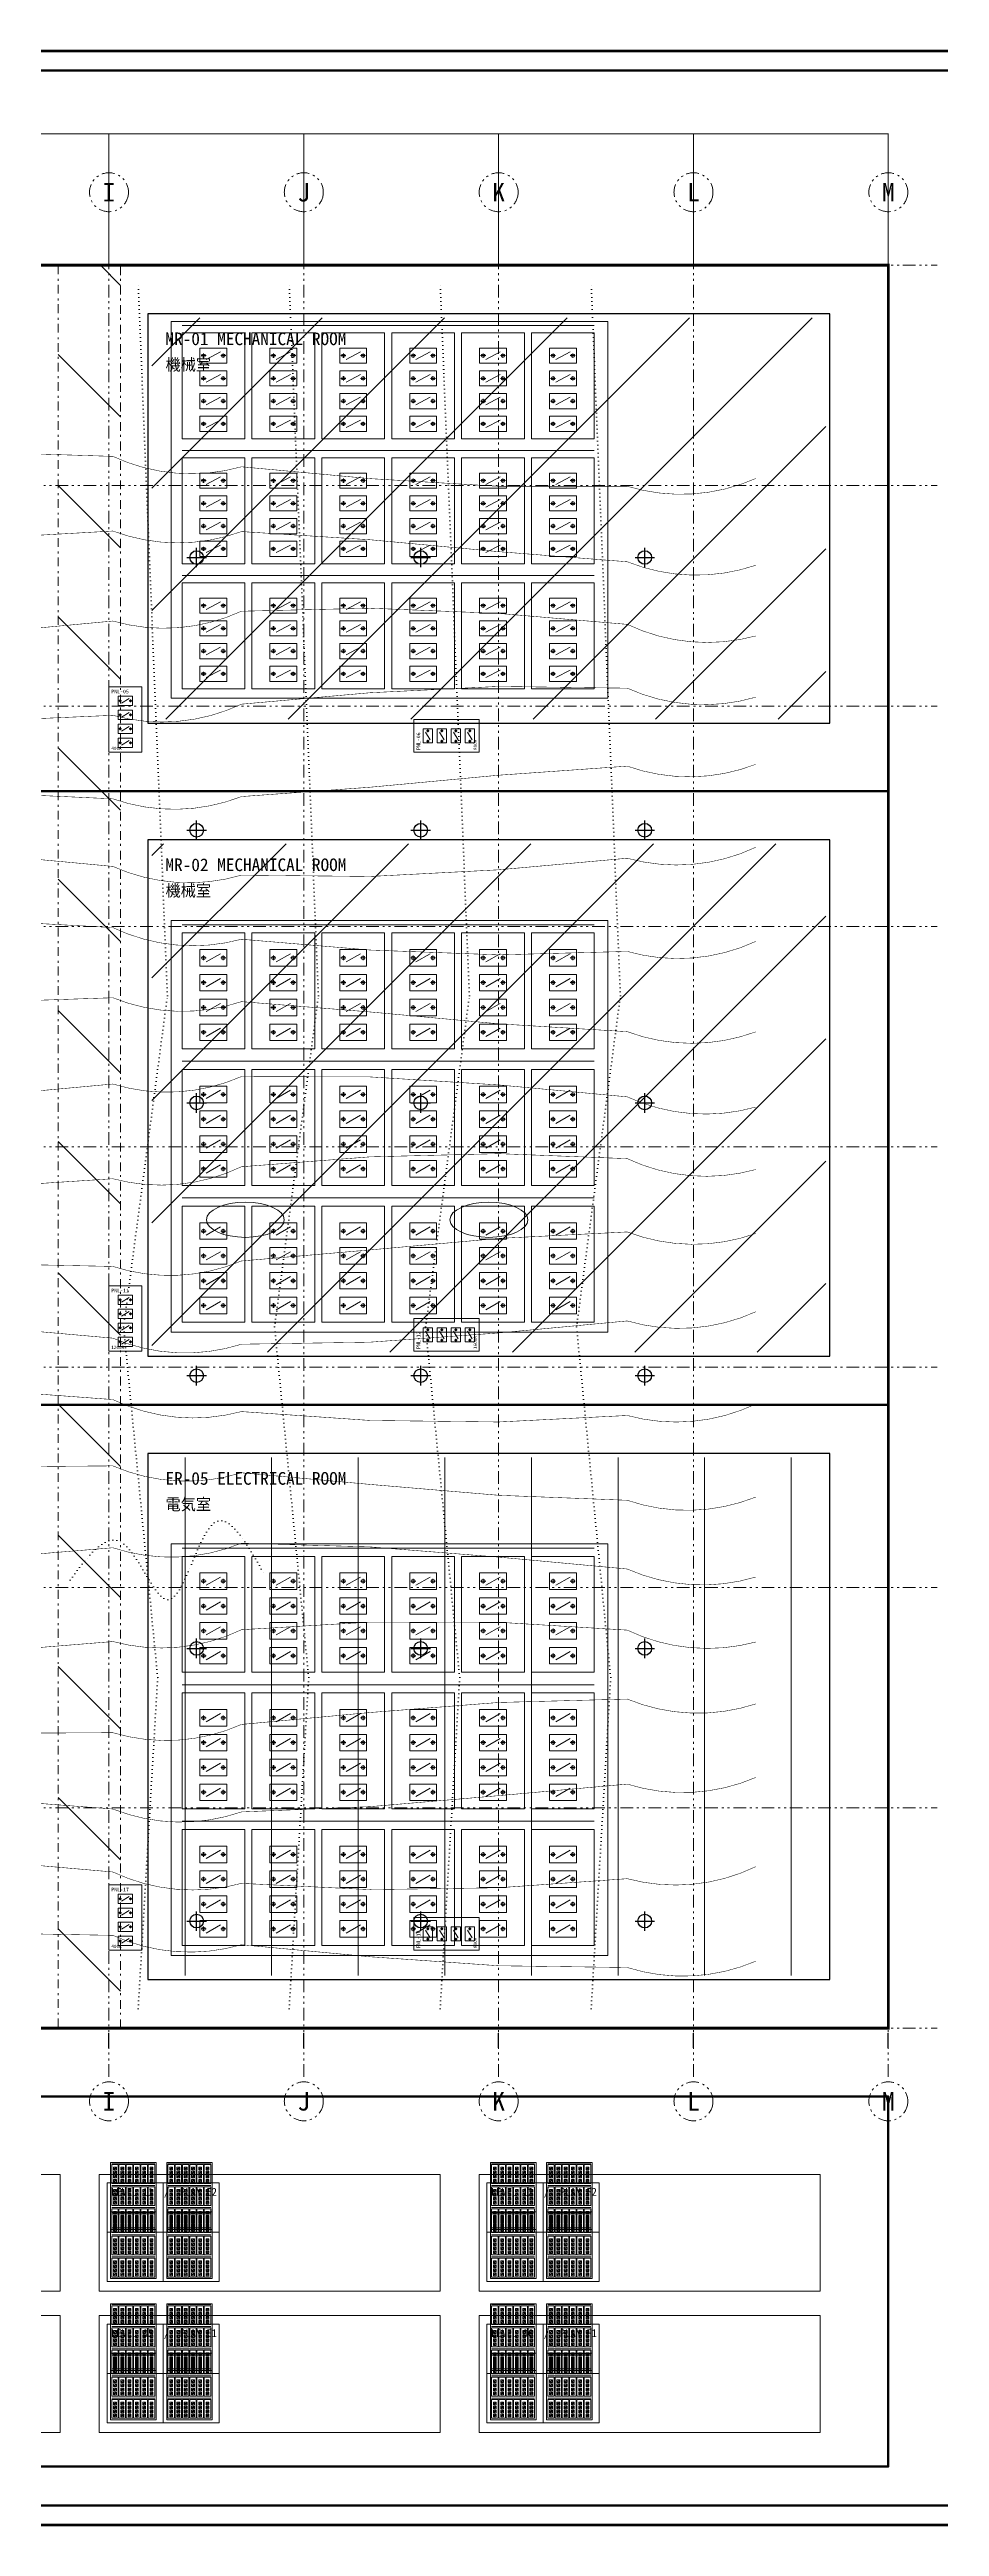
# Model space of a CAD drawing. Header units: millimetres. Extents: x -50 to 4172, y 28 to 2572.
# Drawn here: x 1639 to 2552, y 28 to 2572 of the extents above; entities that cross this region are included whole.
import ezdxf
from ezdxf.enums import TextEntityAlignment as Align

# ---------------------------------------------------------------- set-up
doc = ezdxf.new("R2010")
doc.units = ezdxf.units.MM
doc.header["$LTSCALE"] = 20
for name, pattern in [('DEMO_CENTER', [1.45, 0.65, -0.2, 0.1, -0.2, 0.1, -0.2]), ('DEMO_DASH', [1, 0.45, -0.25, 0.1, -0.2]), ('DEMO_DOT', [0.2, 0, -0.2])]:
    doc.linetypes.add(name, pattern=pattern)
for name, color, linetype, lineweight in [('BORDER', 7, 'Continuous', 50), ('CABLE', 4, 'DEMO_DASH', 13), ('DIMS', 4, 'Continuous', 13), ('EQUIP', 9, 'Continuous', 18), ('GRID', 8, 'DEMO_CENTER', 18), ('HATCH_ELEC', 150, 'Continuous', 9), ('HATCH_MECH', 8, 'Continuous', 9), ('LOCKED_STRUCT', 8, 'Continuous', 25), ('PANEL', 30, 'Continuous', 18), ('ROOMS', 150, 'Continuous', 25), ('SIGNAL', 3, 'DEMO_DOT', 13), ('STRUCT', 8, 'Continuous', 25), ('SYMBOLS', 2, 'Continuous', 18), ('TEXT', 7, 'Continuous', 13), ('TEXT_CJK', 2, 'Continuous', 13), ('THUMBNAILS', 4, 'Continuous', 13), ('WALLS', 7, 'Continuous', 35)]:
    doc.layers.add(name, color=color, linetype=linetype, lineweight=lineweight)
doc.styles.add('OpenSansCondensed-Light', font='OpenSansCondensed-Light.ttf')
doc.dimstyles.new('EZDXF', dxfattribs={"dimtxt": 0.25, "dimasz": 0.175, "dimexe": 0.375, "dimexo": 0.125, "dimgap": 0.1, "dimtad": 1, "dimlfac": 100, "dimzin": 12, "dimdsep": 46, "dimtxsty": 'OpenSansCondensed-Light', "dimblk": 'ARCHTICK', "dimcen": 2.5, "dimazin": 3, "dimtfac": 0.5, "dimtmove": 2, "dimatfit": 3, "dimfxl": 1, "dimarcsym": 0})

# ---------------------------------------------------------------- blocks, each defined once
blk = doc.blocks.new('TERM_MARK')
for p, q in [((-4, 0), (4, 0)), ((0, -4), (0, 4))]:
    blk.add_line(p, q)
blk.add_circle((0, 0), 3)
blk = doc.blocks.new('BREAKER_CELL')
blk.add_line((-8, -5), (8, 5))
blk.add_lwpolyline([(-15, -10), (15, -10), (15, 10), (-15, 10)], close=True)
at = {"xscale": 0.7, "yscale": 0.7}
for p in [(-11, 0), (11, 0)]:
    blk.add_blockref('TERM_MARK', p, dxfattribs=at)
blk = doc.blocks.new('PANEL_CUBICLE')
blk.add_lwpolyline([(0, 0), (70, 0), (70, 140), (0, 140)], close=True)
for p in [(35, 110), (35, 80), (35, 50), (35, 20)]:
    blk.add_blockref('BREAKER_CELL', p)
for tag, p, height in [('TAG', (5, 126), 8), ('RATING', (5, 5), 7)]:
    blk.add_attdef(tag, p, '', height=height)
blk = doc.blocks.new('EQUIPMENT_ROW')
blk.add_line((0, 150), (460, 150))
for p in [(0, 0), (78, 0), (156, 0), (234, 0), (312, 0), (390, 0)]:
    blk.add_blockref('PANEL_CUBICLE', p)
blk = doc.blocks.new('RACK_ASSEMBLY')
blk.add_lwpolyline([(-12, -12), (475, -12), (475, 485), (-12, 485)], close=True)
for p in [(0, 330), (0, 165), (0, 0)]:
    blk.add_blockref('EQUIPMENT_ROW', p)
blk = doc.blocks.new('*D19')
at = {"layer": 'DIMS', "color": 0}
for p, q in [((1500, 2350.1), (1500, 2485.4)), ((1500, 2485), (1700, 2485)), ((1700, 2350.1), (1700, 2485.4))]:
    blk.add_line(p, q, dxfattribs=at)
for points in [[(1499.9, 2484.9), (1500.1, 2485.1), (1500.1, 2485.1)], [(1499.9, 2484.9), (1500.1, 2485.1), (1499.9, 2484.9)], [(1699.9, 2484.9), (1700.1, 2485.1), (1700.1, 2485.1)], [(1699.9, 2484.9), (1700.1, 2485.1), (1699.9, 2484.9)]]:
    blk.add_solid(points, dxfattribs=at)
at = {"layer": 'DIMS', "color": 0, "insert": (1600, 2485.2), "char_height": 0.25, "attachment_point": 5, "style": 'OpenSansCondensed-Light'}
blk.add_mtext('20000', dxfattribs=at)
blk = doc.blocks.new('_ARCHTICK')
at = {"color": 0, "linetype": 'ByBlock', "const_width": 0.15}
blk.add_lwpolyline([(-0.5, -0.5), (0.5, 0.5)], dxfattribs=at)
blk = doc.blocks.new('*D20')
at = {"layer": 'DIMS', "color": 0}
for p, q in [((1700, 2350.1), (1700, 2485.4)), ((1700, 2485), (1900, 2485)), ((1900, 2350.1), (1900, 2485.4))]:
    blk.add_line(p, q, dxfattribs=at)
for points in [[(1699.9, 2484.9), (1700.1, 2485.1), (1700.1, 2485.1)], [(1699.9, 2484.9), (1700.1, 2485.1), (1699.9, 2484.9)], [(1899.9, 2484.9), (1900.1, 2485.1), (1900.1, 2485.1)], [(1899.9, 2484.9), (1900.1, 2485.1), (1899.9, 2484.9)]]:
    blk.add_solid(points, dxfattribs=at)
at = {"layer": 'DIMS', "color": 0, "insert": (1800, 2485.2), "char_height": 0.25, "attachment_point": 5, "style": 'OpenSansCondensed-Light'}
blk.add_mtext('20000', dxfattribs=at)
blk = doc.blocks.new('*D21')
at = {"layer": 'DIMS', "color": 0}
for p, q in [((1900, 2350.1), (1900, 2485.4)), ((1900, 2485), (2100, 2485)), ((2100, 2350.1), (2100, 2485.4))]:
    blk.add_line(p, q, dxfattribs=at)
for points in [[(1899.9, 2484.9), (1900.1, 2485.1), (1900.1, 2485.1)], [(1899.9, 2484.9), (1900.1, 2485.1), (1899.9, 2484.9)], [(2099.9, 2484.9), (2100.1, 2485.1), (2100.1, 2485.1)], [(2099.9, 2484.9), (2100.1, 2485.1), (2099.9, 2484.9)]]:
    blk.add_solid(points, dxfattribs=at)
at = {"layer": 'DIMS', "color": 0, "insert": (2000, 2485.2), "char_height": 0.25, "attachment_point": 5, "style": 'OpenSansCondensed-Light'}
blk.add_mtext('20000', dxfattribs=at)
blk = doc.blocks.new('*D22')
at = {"layer": 'DIMS', "color": 0}
for p, q in [((2100, 2350.1), (2100, 2485.4)), ((2100, 2485), (2300, 2485)), ((2300, 2350.1), (2300, 2485.4))]:
    blk.add_line(p, q, dxfattribs=at)
for points in [[(2099.9, 2484.9), (2100.1, 2485.1), (2100.1, 2485.1)], [(2099.9, 2484.9), (2100.1, 2485.1), (2099.9, 2484.9)], [(2299.9, 2484.9), (2300.1, 2485.1), (2300.1, 2485.1)], [(2299.9, 2484.9), (2300.1, 2485.1), (2299.9, 2484.9)]]:
    blk.add_solid(points, dxfattribs=at)
at = {"layer": 'DIMS', "color": 0, "insert": (2200, 2485.2), "char_height": 0.25, "attachment_point": 5, "style": 'OpenSansCondensed-Light'}
blk.add_mtext('20000', dxfattribs=at)
blk = doc.blocks.new('*D23')
at = {"layer": 'DIMS', "color": 0}
for p, q in [((2300, 2350.1), (2300, 2485.4)), ((2300, 2485), (2500, 2485)), ((2500, 2350.1), (2500, 2485.4))]:
    blk.add_line(p, q, dxfattribs=at)
for points in [[(2299.9, 2484.9), (2300.1, 2485.1), (2300.1, 2485.1)], [(2299.9, 2484.9), (2300.1, 2485.1), (2299.9, 2484.9)], [(2499.9, 2484.9), (2500.1, 2485.1), (2500.1, 2485.1)], [(2499.9, 2484.9), (2500.1, 2485.1), (2499.9, 2484.9)]]:
    blk.add_solid(points, dxfattribs=at)
at = {"layer": 'DIMS', "color": 0, "insert": (2400, 2485.2), "char_height": 0.25, "attachment_point": 5, "style": 'OpenSansCondensed-Light'}
blk.add_mtext('20000', dxfattribs=at)
blk = doc.blocks.new('FLOOR_THUMB')
for p, q in [((180, 0), (180, 220)), ((0, 110), (360, 110))]:
    blk.add_line(p, q)
blk.add_lwpolyline([(0, 0), (360, 0), (360, 220), (0, 220)], close=True)
at = {"xscale": 0.3, "yscale": 0.3}
for p in [(15, 120), (195, 120), (15, 10), (195, 10)]:
    blk.add_blockref('RACK_ASSEMBLY', p, dxfattribs=at)

msp = doc.modelspace()

# ---------------------------------------------------------------- hatches: boundary and pattern name
at = {"layer": 'HATCH_ELEC'}
h = msp.add_hatch(dxfattribs=at)
h.set_pattern_fill('ANSI31', color=256, scale=30, angle=90)
h.paths.add_polyline_path([(1648, 540), (1712, 540), (1712, 2350), (1648, 2350)])
h = msp.add_hatch(dxfattribs=at)
h.set_pattern_fill('ANSI31', color=256, scale=28, angle=45)
h.paths.add_polyline_path([(1744, 594), (2436, 594), (2436, 1126), (1744, 1126)])
at = {"layer": 'HATCH_MECH'}
h = msp.add_hatch(dxfattribs=at)
h.set_pattern_fill('ANSI31', color=256, scale=28)
h.paths.add_polyline_path([(1744, 1884), (2436, 1884), (2436, 2296), (1744, 2296)])
h = msp.add_hatch(dxfattribs=at)
h.set_pattern_fill('ANSI31', color=256, scale=28)
h.paths.add_polyline_path([(1744, 1234), (2436, 1234), (2436, 1756), (1744, 1756)])

# ---------------------------------------------------------------- linework, layer by layer
at = {"layer": 'BORDER', "const_width": 3}
msp.add_lwpolyline([(30, 30), (4170, 30), (4170, 2570), (30, 2570)], close=True, dxfattribs=at)
at = {"layer": 'BORDER'}
for points in [[(50, 50), (4150, 50), (4150, 2550), (50, 2550)], [(100, 90), (2500, 90), (2500, 470), (100, 470)]]:
    msp.add_lwpolyline(points, close=True, dxfattribs=at)
at = {"layer": 'CABLE'}
msp.add_lwpolyline([(1648, 540), (1712, 540), (1712, 2350), (1648, 2350)], close=True, dxfattribs=at)
at = {"layer": 'CABLE', "const_width": 0.5}
for points in [[(120, 2142.69779, 0.18), (252, 2153.52832), (384, 2157.99627), (516, 2154.00029), (648, 2143.41976, 0.18), (780, 2131.23086), (912, 2123.16622), (1044, 2123.01877), (1176, 2130.85786, 0.18), (1308, 2142.99664), (1440, 2153.72605), (1572, 2157.99989), (1704, 2153.80809, 0.18), (1836, 2143.12214), (1968, 2130.96779), (2100, 2123.06143), (2232, 2123.12155, 0.18), (2364, 2131.11986)], [(120, 2046.48223, 0.18), (252, 2057.31802), (384, 2069.41518), (516, 2077.08424), (648, 2076.71831, 0.18), (780, 2068.4895), (912, 2056.26794), (1044, 2045.80163), (1176, 2042.01303, 0.18), (1308, 2046.68399), (1440, 2057.61767), (1572, 2069.6718), (1704, 2077.17713, 0.18), (1836, 2076.60379), (1968, 2068.22143), (2100, 2055.9724), (2232, 2045.61761, 0.18), (2364, 2042.02709)], [(120, 1962.69485, 0.18), (252, 1963.57352), (384, 1972.17782), (516, 1984.46102), (648, 1994.64613, 0.18), (780, 1997.94294), (912, 1992.8009), (1044, 1981.6384), (1176, 1969.70534, 0.18), (1308, 1962.61401), (1440, 1963.69959), (1572, 1972.4515), (1704, 1984.75359, 0.18), (1836, 1994.81999), (1968, 1997.91632), (2100, 1992.58632), (2232, 1981.33678, 0.18), (2364, 1969.45853)], [(120, 1894.81774, 0.18), (252, 1884.93145), (384, 1882.13213), (516, 1887.73635), (648, 1899.10836, 0.18), (780, 1910.89972), (912, 1917.56477), (1044, 1915.96884), (1176, 1906.86251, 0.18), (1308, 1894.52864), (1440, 1884.76803), (1572, 1882.17126), (1704, 1887.95962, 0.18), (1836, 1899.41076), (1968, 1911.13903), (2100, 1917.62844), (2232, 1915.82692, 0.18), (2364, 1906.58175)], [(120, 1831.70518, 0.18), (252, 1820.14334), (384, 1808.51408), (516, 1802.28683), (648, 1804.39036, 0.18), (780, 1813.83535), (912, 1826.17967), (1044, 1835.61759), (1176, 1837.71032, 0.18), (1308, 1831.47361), (1440, 1819.84068), (1572, 1808.28268), (1704, 1802.23552, 0.18), (1836, 1804.54327), (1968, 1814.12057), (2100, 1826.46305), (2232, 1835.76586, 0.18), (2364, 1837.65374)], [(120, 1757.83093, 0.18), (252, 1755.22344), (384, 1745.45613), (516, 1733.12271), (648, 1724.02379, 0.18), (780, 1722.43873), (912, 1729.11301), (1044, 1740.90761), (1176, 1752.27535, 0.18), (1308, 1757.8698), (1440, 1755.0598), (1572, 1745.16695), (1704, 1732.844, 0.18), (1836, 1723.88663), (1968, 1722.50763), (2100, 1729.35556), (2232, 1741.20975, 0.18), (2364, 1752.49496)], [(120, 1667.56301, 0.18), (252, 1676.30719), (384, 1677.38184), (516, 1670.28154), (648, 1658.34568, 0.18), (780, 1647.18786), (912, 1642.0558), (1044, 1645.36317), (1176, 1655.55447, 0.18), (1308, 1667.83658), (1440, 1676.43301), (1572, 1677.30075), (1704, 1670.03167, 0.18), (1836, 1658.04454), (1968, 1646.97709), (2100, 1642.03452), (2232, 1645.5414, 0.18), (2364, 1655.84838)], [(120, 1570.34169, 0.18), (252, 1582.39818), (384, 1593.32677), (516, 1597.98757), (648, 1594.18854, 0.18), (780, 1583.71641), (912, 1571.4964), (1044, 1563.27577), (1176, 1562.9208, 0.18), (1308, 1570.59845), (1440, 1582.69779), (1572, 1593.52832), (1704, 1597.99627, 0.18), (1836, 1594.00029), (1968, 1583.41976), (2100, 1571.23086), (2232, 1563.16622, 0.18), (2364, 1563.01877)], [(120, 1482.00018, 0.18), (252, 1486.2843), (384, 1497.01912), (516, 1509.15591), (648, 1516.98652, 0.18), (780, 1516.82811), (912, 1508.75518), (1044, 1496.56455), (1176, 1485.98966, 0.18), (1308, 1482.00406), (1440, 1486.48223), (1572, 1497.31802), (1704, 1509.41518, 0.18), (1836, 1517.08424), (1968, 1516.71831), (2100, 1508.4895), (2232, 1496.26794, 0.18), (2364, 1485.80163)], [(120, 1410.20762, 0.18), (252, 1402.78057), (384, 1403.45209), (516, 1411.90635), (648, 1424.16718, 0.18), (780, 1434.46812), (912, 1437.96448), (1044, 1433.01186), (1176, 1421.93957, 0.18), (1308, 1409.95506), (1440, 1402.69485), (1572, 1403.57352), (1704, 1412.17782, 0.18), (1836, 1424.46102), (1968, 1434.64613), (2100, 1437.94294), (2232, 1432.8009, 0.18), (2364, 1421.6384)], [(120, 1347.41813, 0.18), (252, 1335.10831), (384, 1325.09912), (516, 1322.09805), (648, 1327.51655, 0.18), (780, 1338.80621), (912, 1350.65732), (1044, 1357.49614), (1176, 1356.10624, 0.18), (1308, 1347.14133), (1440, 1334.81774), (1572, 1324.93145), (1704, 1322.13213, 0.18), (1836, 1327.73635), (1968, 1339.10836), (2100, 1350.89972), (2232, 1357.56477, 0.18), (2364, 1355.96884)], [(120, 1277.80845, 0.18), (252, 1271.93345), (384, 1260.44596), (516, 1248.74873), (648, 1242.34315, 0.18), (780, 1244.24186), (912, 1253.55187), (1044, 1265.89454), (1176, 1275.46491, 0.18), (1308, 1277.7619), (1440, 1271.70518), (1572, 1260.14334), (1704, 1248.51408, 0.18), (1836, 1242.28683), (1968, 1244.39036), (2100, 1253.83535), (2232, 1266.17967, 0.18), (2364, 1275.61759)], [(120, 1191.82576, 0.18), (252, 1197.78703), (384, 1195.38278), (516, 1185.74377), (648, 1173.40338, 0.18), (780, 1164.16548), (912, 1162.3748), (1044, 1168.87353), (1176, 1180.60521, 0.18), (1308, 1192.05226), (1440, 1197.83093), (1572, 1195.22344), (1704, 1185.45613, 0.18), (1836, 1173.12271), (1968, 1164.02379), (2100, 1162.43873), (2232, 1169.11301, 0.18), (2364, 1180.90761)], [(120, 1094.97052, 0.18), (252, 1107.2873), (384, 1116.17675), (516, 1117.45802), (648, 1110.52851, 0.18), (780, 1098.64728), (912, 1087.40226), (1044, 1082.08215), (1176, 1085.18909, 0.18), (1308, 1095.26183), (1440, 1107.56301), (1572, 1116.30719), (1704, 1117.38184, 0.18), (1836, 1110.28154), (1968, 1098.34568), (2100, 1087.18786), (2232, 1082.0558, 0.18), (2364, 1085.36317)], [(120, 1002.73936, 0.18), (252, 1010.08766), (384, 1022.09789), (516, 1033.12144), (648, 1037.97378, 0.18), (780, 1034.37277), (912, 1024.01202), (1044, 1011.76435), (1176, 1003.39004, 0.18), (1308, 1002.82765), (1440, 1010.34169), (1572, 1022.39818), (1704, 1033.32677, 0.18), (1836, 1037.98757), (1968, 1034.18854), (2100, 1023.71641), (2232, 1011.4964, 0.18), (2364, 1003.27577)], [(120, 926.37756, 0.18), (252, 922.00138), (384, 926.09024), (516, 936.72107), (648, 948.89404, 0.18), (780, 956.884), (912, 956.93315), (1044, 949.01838), (1176, 936.86212, 0.18), (1308, 926.18166), (1440, 922.00018), (1572, 926.2843), (1704, 937.01912, 0.18), (1836, 949.15591), (1968, 956.98652), (2100, 956.82811), (2232, 948.75518, 0.18), (2364, 936.56455)], [(120, 862.54016, 0.18), (252, 850.46295), (384, 842.87116), (516, 843.33534), (648, 851.63716, 0.18), (780, 863.87216), (912, 874.28602), (1044, 877.98094), (1176, 873.21915, 0.18), (1308, 862.24018), (1440, 850.20762), (1572, 842.78057), (1704, 843.45209, 0.18), (1836, 851.90635), (1968, 864.16718), (2100, 874.46812), (2232, 877.96448, 0.18), (2364, 873.01186)], [(120, 796.36735, 0.18), (252, 787.69284), (384, 775.40026), (516, 765.27101), (648, 762.06904, 0.18), (780, 767.30027), (912, 778.50439), (1044, 790.41192), (1176, 797.42255, 0.18), (1308, 796.23909), (1440, 787.41813), (1572, 775.10831), (1704, 765.09912, 0.18), (1836, 762.09805), (1968, 767.51655), (2100, 778.80621), (2232, 790.65732, 0.18), (2364, 797.49614)], [(120, 715.14648, 0.18), (252, 717.84997), (384, 712.15834), (516, 700.74845), (648, 688.98656, 0.18), (780, 682.40446), (912, 684.09782), (1044, 693.27022), (1176, 705.60774, 0.18), (1308, 715.30786), (1440, 717.80845), (1572, 711.93345), (1704, 700.44596, 0.18), (1836, 688.74873), (1968, 682.34315), (2100, 684.24186), (2232, 693.55187, 0.18), (2364, 705.89454)], [(120, 620, 0.18), (252, 631.59592), (384, 637.7381), (516, 635.53777), (648, 626.02979, 0.18), (780, 613.6859), (912, 604.31164), (1044, 602.31585), (1176, 608.6372, 0.18), (1308, 620.30265), (1440, 631.82576), (1572, 637.78703), (1704, 635.38278, 0.18), (1836, 625.74377), (1968, 613.40338), (2100, 604.16548), (2232, 602.3748, 0.18), (2364, 608.87353)]]:
    msp.add_lwpolyline(points, format="xyb", dxfattribs=at)
at = {"layer": 'GRID'}
for p, q in [((1700, 490), (1700, 2400)), ((1900, 490), (1900, 2400)), ((2100, 490), (2100, 2400)), ((2300, 490), (2300, 2400)), ((2500, 490), (2500, 2400)), ((50, 2350), (2550, 2350)), ((50, 2123.75), (2550, 2123.75)), ((50, 1897.5), (2550, 1897.5)), ((50, 1671.25), (2550, 1671.25)), ((50, 1445), (2550, 1445)), ((50, 1218.75), (2550, 1218.75)), ((50, 992.5), (2550, 992.5)), ((50, 766.25), (2550, 766.25)), ((50, 540), (2550, 540))]:
    msp.add_line(p, q, dxfattribs=at)
for centre in [(1700, 2425), (1900, 2425), (2100, 2425), (2300, 2425), (2500, 2425), (1700, 465), (1900, 465), (2100, 465), (2300, 465), (2500, 465)]:
    msp.add_circle(centre, 20, dxfattribs=at)
at = {"layer": 'LOCKED_STRUCT'}
for p, q in [((1700, 520), (1700, 535)), ((1900, 520), (1900, 535)), ((2100, 520), (2100, 535)), ((2300, 520), (2300, 535)), ((2500, 520), (2500, 535))]:
    msp.add_line(p, q, dxfattribs=at)
at = {"layer": 'ROOMS'}
for points in [[(1740, 1880), (2440, 1880), (2440, 2300), (1740, 2300)], [(1740, 1230), (2440, 1230), (2440, 1760), (1740, 1760)], [(1740, 590), (2440, 590), (2440, 1130), (1740, 1130)]]:
    msp.add_lwpolyline(points, close=True, dxfattribs=at)
at = {"layer": 'SIGNAL'}
for points in [[(1730, 560), (1750, 900), (1715, 1260), (1760, 1600), (1730, 2330)], [(1885, 560), (1905, 900), (1870, 1260), (1915, 1600), (1885, 2330)], [(2040, 560), (2060, 900), (2025, 1260), (2070, 1600), (2040, 2330)], [(2195, 560), (2215, 900), (2180, 1260), (2225, 1600), (2195, 2330)]]:
    msp.add_lwpolyline(points, dxfattribs=at)
msp.add_spline([(1660, 1000), (1710, 1040), (1760, 980), (1810, 1060), (1860, 1005)], degree=3, dxfattribs=at)
at = {"layer": 'STRUCT'}
for p, q in [((1790, 2040), (1790, 2060)), ((2020, 2040), (2020, 2060)), ((2250, 2040), (2250, 2060)), ((1780, 2050), (1800, 2050)), ((2010, 2050), (2030, 2050)), ((2240, 2050), (2260, 2050)), ((1780, 1770), (1800, 1770)), ((1790, 1760), (1790, 1780)), ((2010, 1770), (2030, 1770)), ((2020, 1760), (2020, 1780)), ((2240, 1770), (2260, 1770)), ((2250, 1760), (2250, 1780)), ((1780, 1490), (1800, 1490)), ((1790, 1480), (1790, 1500)), ((2010, 1490), (2030, 1490)), ((2020, 1480), (2020, 1500)), ((2240, 1490), (2260, 1490)), ((2250, 1480), (2250, 1500)), ((1780, 1210), (1800, 1210)), ((1790, 1200), (1790, 1220)), ((2010, 1210), (2030, 1210)), ((2020, 1200), (2020, 1220)), ((2240, 1210), (2260, 1210)), ((2250, 1200), (2250, 1220)), ((1780, 930), (1800, 930)), ((1790, 920), (1790, 940)), ((2010, 930), (2030, 930)), ((2020, 920), (2020, 940)), ((2240, 930), (2260, 930)), ((2250, 920), (2250, 940)), ((1780, 650), (1800, 650)), ((1790, 640), (1790, 660)), ((2010, 650), (2030, 650)), ((2020, 640), (2020, 660)), ((2240, 650), (2260, 650)), ((2250, 640), (2250, 660))]:
    msp.add_line(p, q, dxfattribs=at)
for centre in [(1790, 2050), (2020, 2050), (2250, 2050), (1790, 1770), (2020, 1770), (2250, 1770), (1790, 1490), (2020, 1490), (2250, 1490), (1790, 1210), (2020, 1210), (2250, 1210), (1790, 930), (2020, 930), (2250, 930), (1790, 650), (2020, 650), (2250, 650)]:
    msp.add_circle(centre, 7, dxfattribs=at)
at = {"layer": 'SYMBOLS'}
for centre in [(1840, 1370), (2090, 1370)]:
    msp.add_ellipse(centre, major_axis=(40, 0), ratio=0.45, dxfattribs=at)
at = {"layer": 'THUMBNAILS'}
for points in [[(1300, 270), (1650, 270), (1650, 390), (1300, 390)], [(1690, 270), (2040, 270), (2040, 390), (1690, 390)], [(2080, 270), (2430, 270), (2430, 390), (2080, 390)], [(1300, 125), (1650, 125), (1650, 245), (1300, 245)], [(1690, 125), (2040, 125), (2040, 245), (1690, 245)], [(2080, 125), (2430, 125), (2430, 245), (2080, 245)]]:
    msp.add_lwpolyline(points, close=True, dxfattribs=at)
at = {"layer": 'WALLS', "lineweight": 50}
for p, q in [((100, 1810), (2500, 1810)), ((100, 1180), (2500, 1180))]:
    msp.add_line(p, q, dxfattribs=at)
at = {"layer": 'WALLS', "const_width": 3}
msp.add_lwpolyline([(100, 540), (2500, 540), (2500, 2350), (100, 2350)], close=True, dxfattribs=at)

# ---------------------------------------------------------------- block references
at = {"layer": 'EQUIP', "xscale": 0.92}
for p, yscale in [((1775, 1915), 0.7777777777777778), ((1775, 1265), 0.85), ((1775, 625), 0.85)]:
    msp.add_blockref('RACK_ASSEMBLY', p, dxfattribs=dict(at, yscale=yscale))
at = {"layer": 'PANEL'}
ref = msp.add_blockref('PANEL_CUBICLE', (1700, 1850), dxfattribs=dict(at, xscale=0.48, yscale=0.48))
ref.add_attrib('TAG', 'PNL-05', (1702.4, 1910.48), dxfattribs={"height": 3.84})
ref.add_attrib('RATING', '400A', (1702.4, 1852.4), dxfattribs={"height": 3.36})
ref = msp.add_blockref('PANEL_CUBICLE', (2080, 1850), dxfattribs=dict(at, xscale=0.48, yscale=0.48, rotation=90))
ref.add_attrib('TAG', 'PNL-06', (2019.52, 1852.4), dxfattribs={"height": 3.84, "rotation": 90})
ref.add_attrib('RATING', '800A', (2077.6, 1852.4), dxfattribs={"height": 3.36, "rotation": 90})
ref = msp.add_blockref('PANEL_CUBICLE', (1700, 1235), dxfattribs=dict(at, xscale=0.48, yscale=0.48))
ref.add_attrib('TAG', 'PNL-11', (1702.4, 1295.48), dxfattribs={"height": 3.84})
ref.add_attrib('RATING', '1200A', (1702.4, 1237.4), dxfattribs={"height": 3.36})
ref = msp.add_blockref('PANEL_CUBICLE', (2080, 1235), dxfattribs=dict(at, xscale=0.48, yscale=0.48, rotation=90))
ref.add_attrib('TAG', 'PNL-12', (2019.52, 1237.4), dxfattribs={"height": 3.84, "rotation": 90})
ref.add_attrib('RATING', '1600A', (2077.6, 1237.4), dxfattribs={"height": 3.36, "rotation": 90})
ref = msp.add_blockref('PANEL_CUBICLE', (1700, 620), dxfattribs=dict(at, xscale=0.48, yscale=0.48))
ref.add_attrib('TAG', 'PNL-17', (1702.4, 680.48), dxfattribs={"height": 3.84})
ref.add_attrib('RATING', '400A', (1702.4, 622.4), dxfattribs={"height": 3.36})
ref = msp.add_blockref('PANEL_CUBICLE', (2080, 620), dxfattribs=dict(at, xscale=0.48, yscale=0.48, rotation=90))
ref.add_attrib('TAG', 'PNL-18', (2019.52, 622.4), dxfattribs={"height": 3.84, "rotation": 90})
ref.add_attrib('RATING', '800A', (2077.6, 622.4), dxfattribs={"height": 3.36, "rotation": 90})
at = {"layer": 'THUMBNAILS', "xscale": 0.32, "yscale": 0.46}
for p in [(1698, 280), (2088, 280), (1698, 135), (2088, 135)]:
    msp.add_blockref('FLOOR_THUMB', p, dxfattribs=at)

# ---------------------------------------------------------------- texts
at = {"layer": 'GRID'}
for s, p in [('I', (1700, 2425)), ('J', (1900, 2425)), ('K', (2100, 2425)), ('L', (2300, 2425)), ('M', (2500, 2425)), ('I', (1700, 465)), ('J', (1900, 465)), ('K', (2100, 465)), ('L', (2300, 465)), ('M', (2500, 465))]:
    msp.add_text(s, height=19, dxfattribs=at).set_placement(p, align=Align.MIDDLE_CENTER)
at = {"layer": 'TEXT'}
for s, height, p in [('MR-01 MECHANICAL ROOM', 13, (1758, 2268)), ('MR-02 MECHANICAL ROOM', 13, (1758, 1728)), ('ER-05 ELECTRICAL ROOM', 13, (1758, 1098)), ('LEVEL 11  /  PLAN E2', 8, (1702, 368)), ('LEVEL 12  /  PLAN F2', 8, (2092, 368)), ('LEVEL 05  /  PLAN E1', 8, (1702, 223)), ('LEVEL 06  /  PLAN F1', 8, (2092, 223))]:
    msp.add_text(s, height=height, dxfattribs=at).set_placement(p)
at = {"layer": 'TEXT_CJK'}
for s, p in [('機械室', (1758, 2242)), ('機械室', (1758, 1702)), ('電気室', (1758, 1072))]:
    msp.add_text(s, height=12, dxfattribs=at).set_placement(p)

# ---------------------------------------------------------------- dimensions: what is measured, and where the dimension line sits
at = {"layer": 'DIMS'}
for base, p1, p2, picture, middle in [((1500, 2485), (1500, 2350), (1700, 2350), '*D19', (1600, 2485.225)), ((1700, 2485), (1700, 2350), (1900, 2350), '*D20', (1800, 2485.225)), ((1900, 2485), (1900, 2350), (2100, 2350), '*D21', (2000, 2485.225)), ((2100, 2485), (2100, 2350), (2300, 2350), '*D22', (2200, 2485.225)), ((2300, 2485), (2300, 2350), (2500, 2350), '*D23', (2400, 2485.225))]:
    dim = msp.add_linear_dim(base=base, p1=p1, p2=p2, dimstyle='EZDXF', override={"dimpost": '<>'}, dxfattribs=at)
    dim.commit()
    dim.dimension.update_dxf_attribs({"geometry": picture, "text_midpoint": middle, "dimtype": 128})

doc.saveas('drawing.dxf')
